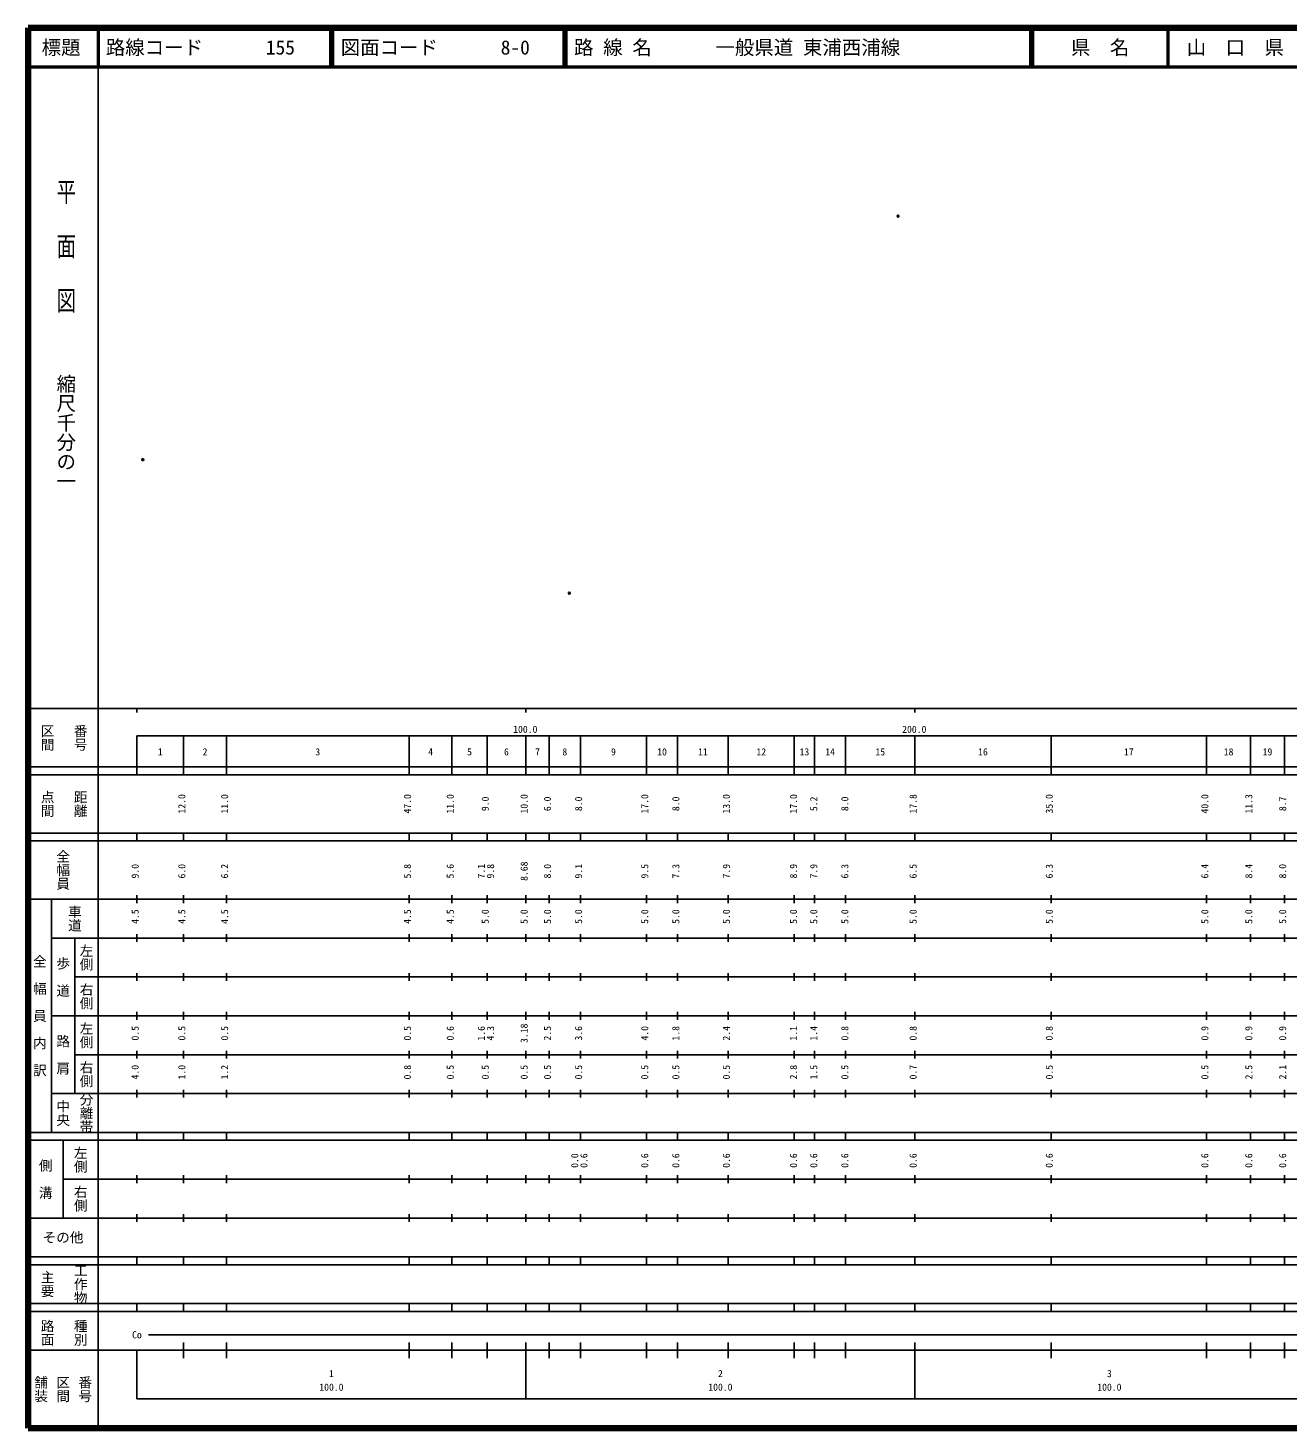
# Model space of a CAD drawing. Units: millimetres on the paper. Extents: x 40 to 680, y 20 to 380.
# Drawn here: x 40 to 363.9, y 20 to 380 of the extents above; entities that cross this region are included whole.
import ezdxf
from ezdxf.enums import TextEntityAlignment as Align

# ---------------------------------------------------------------- set-up
doc = ezdxf.new("R2010")
doc.units = ezdxf.units.MM
doc.header["$PDMODE"] = 32
doc.header["$PDSIZE"] = 0.5
doc.layers.add('M-OTRS', color=6, linetype='Continuous')
doc.layers.add('M-TTL-TXT', color=7, linetype='Continuous')
for name, color, linetype, lineweight in [('M-TTL', 2, 'Continuous', 140), ('M-TTL-BAND', 7, 'Continuous', 25), ('M-TTL-LINE', 7, 'Continuous', 50)]:
    doc.layers.add(name, color=color, linetype=linetype, lineweight=lineweight)
doc.styles.add('@ＭＳ ゴシック', font='')
doc.styles.add('ＭＳ ゴシック', font='')
doc.styles.get('@ＭＳ ゴシック').set_extended_font_data('@MS Gothic')
doc.styles.get('ＭＳ ゴシック').set_extended_font_data('MS Gothic')

msp = doc.modelspace()

# ---------------------------------------------------------------- linework, layer by layer
at = {"layer": 'M-OTRS'}
for p in [(263.665, 331.583), (69.514, 269.003), (179.163, 234.655)]:
    msp.add_point(p, dxfattribs=at)
at = {"layer": 'M-TTL'}
for p, q in [((40, 380), (40, 20)), ((680, 380), (40, 380)), ((40, 20), (680, 20))]:
    msp.add_line(p, q, dxfattribs=at)
at = {"layer": 'M-TTL-BAND'}
for p, q in [((58, 370), (58, 20)), ((40, 205), (579, 205)), ((68, 205), (68, 204)), ((168, 205), (168, 204)), ((268, 205), (268, 204)), ((68, 198), (579, 198)), ((68, 198), (68, 188)), ((80, 188), (80, 198)), ((91, 188), (91, 198)), ((138, 188), (138, 198)), ((149, 188), (149, 198)), ((158, 188), (158, 198)), ((168, 188), (168, 198)), ((174, 188), (174, 198)), ((182, 188), (182, 198)), ((199, 188), (199, 198)), ((207, 188), (207, 198)), ((220, 188), (220, 198)), ((237, 188), (237, 198)), ((242.2, 188), (242.2, 198)), ((250.2, 188), (250.2, 198)), ((268, 188), (268, 198)), ((303, 188), (303, 198)), ((343, 188), (343, 198)), ((354.3, 188), (354.3, 198)), ((363, 188), (363, 198)), ((40, 190), (579, 190)), ((40, 188), (579, 188)), ((40, 173), (579, 173)), ((68, 171), (68, 173)), ((80, 171), (80, 173)), ((91, 171), (91, 173)), ((138, 171), (138, 173)), ((149, 171), (149, 173)), ((158, 171), (158, 173)), ((168, 171), (168, 173)), ((174, 171), (174, 173)), ((182, 171), (182, 173)), ((199, 171), (199, 173)), ((207, 171), (207, 173)), ((220, 171), (220, 173)), ((237, 171), (237, 173)), ((242.2, 171), (242.2, 173)), ((250.2, 171), (250.2, 173)), ((268, 171), (268, 173)), ((303, 171), (303, 173)), ((343, 171), (343, 173)), ((354.3, 171), (354.3, 173)), ((363, 171), (363, 173)), ((40, 171), (579, 171)), ((40, 156), (579, 156)), ((46, 96), (46, 156)), ((68, 155), (68, 157)), ((80, 155), (80, 157)), ((91, 155), (91, 157)), ((138, 155), (138, 157)), ((149, 155), (149, 157)), ((158, 155), (158, 157)), ((168, 155), (168, 157)), ((174, 155), (174, 157)), ((182, 155), (182, 157)), ((199, 155), (199, 157)), ((207, 155), (207, 157)), ((220, 155), (220, 157)), ((237, 155), (237, 157)), ((242.2, 155), (242.2, 157)), ((250.2, 155), (250.2, 157)), ((268, 155), (268, 157)), ((303, 155), (303, 157)), ((343, 155), (343, 157)), ((354.3, 155), (354.3, 157)), ((363, 155), (363, 157)), ((46, 146), (579, 146)), ((52, 146), (52, 106)), ((68, 145), (68, 147)), ((80, 145), (80, 147)), ((91, 145), (91, 147)), ((138, 145), (138, 147)), ((149, 145), (149, 147)), ((158, 145), (158, 147)), ((168, 145), (168, 147)), ((174, 145), (174, 147)), ((182, 145), (182, 147)), ((199, 145), (199, 147)), ((207, 145), (207, 147)), ((220, 145), (220, 147)), ((237, 145), (237, 147)), ((242.2, 145), (242.2, 147)), ((250.2, 145), (250.2, 147)), ((268, 145), (268, 147)), ((303, 145), (303, 147)), ((343, 145), (343, 147)), ((354.3, 145), (354.3, 147)), ((363, 145), (363, 147)), ((68, 135), (68, 137)), ((80, 135), (80, 137)), ((91, 135), (91, 137)), ((138, 135), (138, 137)), ((149, 135), (149, 137)), ((158, 135), (158, 137)), ((168, 135), (168, 137)), ((174, 135), (174, 137)), ((182, 135), (182, 137)), ((199, 135), (199, 137)), ((207, 135), (207, 137)), ((220, 135), (220, 137)), ((237, 135), (237, 137)), ((242.2, 135), (242.2, 137)), ((250.2, 135), (250.2, 137)), ((268, 135), (268, 137)), ((303, 135), (303, 137)), ((343, 135), (343, 137)), ((354.3, 135), (354.3, 137)), ((363, 135), (363, 137)), ((52, 136), (579, 136)), ((46, 126), (579, 126)), ((68, 125), (68, 127)), ((80, 125), (80, 127)), ((91, 125), (91, 127)), ((138, 125), (138, 127)), ((149, 125), (149, 127)), ((158, 125), (158, 127)), ((168, 125), (168, 127)), ((174, 125), (174, 127)), ((182, 125), (182, 127)), ((199, 125), (199, 127)), ((207, 125), (207, 127)), ((220, 125), (220, 127)), ((237, 125), (237, 127)), ((242.2, 125), (242.2, 127)), ((250.2, 125), (250.2, 127)), ((268, 125), (268, 127)), ((303, 125), (303, 127)), ((343, 125), (343, 127)), ((354.3, 125), (354.3, 127)), ((363, 125), (363, 127)), ((52, 116), (579, 116)), ((68, 115), (68, 117)), ((80, 115), (80, 117)), ((91, 115), (91, 117)), ((138, 115), (138, 117)), ((149, 115), (149, 117)), ((158, 115), (158, 117)), ((168, 115), (168, 117)), ((174, 115), (174, 117)), ((182, 115), (182, 117)), ((199, 115), (199, 117)), ((207, 115), (207, 117)), ((220, 115), (220, 117)), ((237, 115), (237, 117)), ((242.2, 115), (242.2, 117)), ((250.2, 115), (250.2, 117)), ((268, 115), (268, 117)), ((303, 115), (303, 117)), ((343, 115), (343, 117)), ((354.3, 115), (354.3, 117)), ((363, 115), (363, 117)), ((46, 106), (579, 106)), ((68, 105), (68, 107)), ((80, 105), (80, 107)), ((91, 105), (91, 107)), ((138, 105), (138, 107)), ((149, 105), (149, 107)), ((158, 105), (158, 107)), ((168, 105), (168, 107)), ((174, 105), (174, 107)), ((182, 105), (182, 107)), ((199, 105), (199, 107)), ((207, 105), (207, 107)), ((220, 105), (220, 107)), ((237, 105), (237, 107)), ((242.2, 105), (242.2, 107)), ((250.2, 105), (250.2, 107)), ((268, 105), (268, 107)), ((303, 105), (303, 107)), ((343, 105), (343, 107)), ((354.3, 105), (354.3, 107)), ((363, 105), (363, 107)), ((40, 96), (579, 96)), ((40, 94), (579, 94)), ((49, 94), (49, 74)), ((68, 94), (68, 96)), ((80, 94), (80, 96)), ((91, 94), (91, 96)), ((138, 94), (138, 96)), ((149, 94), (149, 96)), ((158, 94), (158, 96)), ((168, 94), (168, 96)), ((174, 94), (174, 96)), ((182, 94), (182, 96)), ((199, 94), (199, 96)), ((207, 94), (207, 96)), ((220, 94), (220, 96)), ((237, 94), (237, 96)), ((242.2, 94), (242.2, 96)), ((250.2, 94), (250.2, 96)), ((268, 94), (268, 96)), ((303, 94), (303, 96)), ((343, 94), (343, 96)), ((354.3, 94), (354.3, 96)), ((363, 94), (363, 96)), ((49, 84), (579, 84)), ((68, 83), (68, 85)), ((80, 83), (80, 85)), ((91, 83), (91, 85)), ((138, 83), (138, 85)), ((149, 83), (149, 85)), ((158, 83), (158, 85)), ((168, 83), (168, 85)), ((174, 83), (174, 85)), ((182, 83), (182, 85)), ((199, 83), (199, 85)), ((207, 83), (207, 85)), ((220, 83), (220, 85)), ((237, 83), (237, 85)), ((242.2, 83), (242.2, 85)), ((250.2, 83), (250.2, 85)), ((268, 83), (268, 85)), ((303, 83), (303, 85)), ((343, 83), (343, 85)), ((354.3, 83), (354.3, 85)), ((363, 83), (363, 85)), ((40, 74), (579, 74)), ((68, 73), (68, 75)), ((80, 73), (80, 75)), ((91, 73), (91, 75)), ((138, 73), (138, 75)), ((149, 73), (149, 75)), ((158, 73), (158, 75)), ((168, 73), (168, 75)), ((174, 73), (174, 75)), ((182, 73), (182, 75)), ((199, 73), (199, 75)), ((207, 73), (207, 75)), ((220, 73), (220, 75)), ((237, 73), (237, 75)), ((242.2, 73), (242.2, 75)), ((250.2, 73), (250.2, 75)), ((268, 73), (268, 75)), ((303, 73), (303, 75)), ((343, 73), (343, 75)), ((354.3, 73), (354.3, 75)), ((363, 73), (363, 75)), ((40, 64), (579, 64)), ((40, 62), (579, 62)), ((68, 62), (68, 64)), ((80, 62), (80, 64)), ((91, 62), (91, 64)), ((138, 62), (138, 64)), ((149, 62), (149, 64)), ((158, 62), (158, 64)), ((168, 62), (168, 64)), ((174, 62), (174, 64)), ((182, 62), (182, 64)), ((199, 62), (199, 64)), ((207, 62), (207, 64)), ((220, 62), (220, 64)), ((237, 62), (237, 64)), ((242.2, 62), (242.2, 64)), ((250.2, 62), (250.2, 64)), ((268, 62), (268, 64)), ((303, 62), (303, 64)), ((343, 62), (343, 64)), ((354.3, 62), (354.3, 64)), ((363, 62), (363, 64)), ((40, 52), (579, 52)), ((68, 50), (68, 52)), ((80, 50), (80, 52)), ((91, 50), (91, 52)), ((138, 50), (138, 52)), ((149, 50), (149, 52)), ((158, 50), (158, 52)), ((168, 50), (168, 52)), ((174, 50), (174, 52)), ((182, 50), (182, 52)), ((199, 50), (199, 52)), ((207, 50), (207, 52)), ((220, 50), (220, 52)), ((237, 50), (237, 52)), ((242.2, 50), (242.2, 52)), ((250.2, 50), (250.2, 52)), ((268, 50), (268, 52)), ((303, 50), (303, 52)), ((343, 50), (343, 52)), ((354.3, 50), (354.3, 52)), ((363, 50), (363, 52)), ((40, 50), (579, 50)), ((71, 44), (565, 44)), ((40, 40), (579, 40)), ((68, 40), (68, 27.5)), ((80, 38), (80, 42)), ((91, 38), (91, 42)), ((138, 38), (138, 42)), ((149, 38), (149, 42)), ((158, 38), (158, 42)), ((168, 27.5), (168, 42)), ((174, 38), (174, 42)), ((182, 38), (182, 42)), ((199, 38), (199, 42)), ((207, 38), (207, 42)), ((220, 38), (220, 42)), ((237, 38), (237, 42)), ((242.2, 38), (242.2, 42)), ((250.2, 38), (250.2, 42)), ((268, 27.5), (268, 42)), ((303, 38), (303, 42)), ((343, 38), (343, 42)), ((354.3, 38), (354.3, 42)), ((363, 38), (363, 42)), ((68, 27.5), (579, 27.5))]:
    msp.add_line(p, q, dxfattribs=at)
at = {"layer": 'M-TTL-LINE'}
for p, q in [((58, 380), (58, 370)), ((117.75, 380), (117.75, 370)), ((118.25, 380), (118.25, 370)), ((177.75, 380), (177.75, 370)), ((178.25, 380), (178.25, 370)), ((297.75, 380), (297.75, 370)), ((298.25, 380), (298.25, 370)), ((333, 380), (333, 370)), ((40, 370), (680, 370))]:
    msp.add_line(p, q, dxfattribs=at)

# ---------------------------------------------------------------- texts
at = {"layer": 'M-TTL-BAND', "style": '@ＭＳ ゴシック', "width": 1.4}
msp.add_text('平  面  図', height=3.666, rotation=270, dxfattribs=at).set_placement((49.777, 306.475), align=Align.MIDDLE_RIGHT)
at = {"layer": 'M-TTL-BAND', "style": '@ＭＳ ゴシック'}
msp.add_text('縮尺千分の一', height=3.666, rotation=270, dxfattribs=at).set_placement((49.777, 261.03), align=Align.MIDDLE_RIGHT)
for s, p in [('区間', (45, 197.5)), ('番号', (53.5, 197.5)), ('点間', (45, 180.5)), ('距離', (53.5, 180.5)), ('全幅員', (49, 163.5)), ('車道', (52, 151)), ('左側', (55, 141)), ('全\u3000幅\u3000員\u3000内\u3000訳', (43, 126)), ('歩\u3000道', (49, 136)), ('右側', (55, 131)), ('左側', (55, 121)), ('路\u3000肩', (49, 116)), ('右側', (55, 111)), ('分離帯', (55, 101)), ('中央', (49, 101)), ('左側', (53.5, 89)), ('側\u3000溝', (44.5, 84)), ('右側', (53.5, 79)), ('工作物', (53.5, 57)), ('主要', (45, 57)), ('路面', (45, 44.5)), ('種別', (53.5, 44.5)), ('舗装', (43.333, 30)), ('区間', (49, 30)), ('番号', (54.667, 30))]:
    msp.add_text(s, height=2.566, rotation=270, dxfattribs=at).set_placement(p, align=Align.MIDDLE_CENTER)
at = {"layer": 'M-TTL-BAND', "style": 'ＭＳ ゴシック'}
for s, p in [('100.0', (167.844, 198.195)), ('200.0', (267.844, 198.195)), ('1', (74, 192.405)), ('2', (85.5, 192.405)), ('3', (114.5, 192.405)), ('4', (143.5, 192.405)), ('5', (153.5, 192.405)), ('6', (163, 192.405)), ('7', (171, 192.405)), ('8', (178, 192.405)), ('9', (190.5, 192.405)), ('10', (203, 192.405)), ('11', (213.5, 192.405)), ('12', (228.5, 192.405)), ('13', (239.6, 192.405)), ('14', (246.2, 192.405)), ('15', (259.1, 192.405)), ('16', (285.5, 192.405)), ('17', (323, 192.405)), ('18', (348.65, 192.405)), ('19', (358.65, 192.405)), ('Co', (68, 42.5)), ('1', (118, 32.523)), ('2', (218, 32.523)), ('3', (318, 32.523)), ('100.0', (118, 29.033)), ('100.0', (218, 29.033)), ('100.0', (318, 29.033))]:
    msp.add_text(s, height=1.833, dxfattribs=at).set_placement(p, align=Align.BOTTOM_CENTER)
for s, p in [('12.0', (81, 180.5)), ('11.0', (92, 180.5)), ('47.0', (139, 180.5)), ('11.0', (150, 180.5)), ('9.0', (159, 180.5)), ('10.0', (169, 180.5)), ('6.0', (175, 180.5)), ('8.0', (183, 180.5)), ('17.0', (200, 180.5)), ('8.0', (208, 180.5)), ('13.0', (221, 180.5)), ('17.0', (238.25, 180.5)), ('5.2', (243.45, 180.5)), ('8.0', (251.45, 180.5)), ('17.8', (269, 180.5)), ('35.0', (304, 180.5)), ('40.0', (344, 180.5)), ('11.3', (355.3, 180.5)), ('8.7', (364, 180.5)), ('9.0', (69, 163.174)), ('6.0', (81, 163.174)), ('6.2', (92, 163.174)), ('5.8', (139, 163.174)), ('5.6', (150, 163.174)), ('7.1', (158, 163.174)), ('9.8', (160.37, 163.174)), ('8.68', (169, 163.174)), ('8.0', (175, 163.174)), ('9.1', (183, 163.174)), ('9.5', (200, 163.174)), ('7.3', (208, 163.174)), ('7.9', (221, 163.174)), ('8.9', (238.25, 163.174)), ('7.9', (243.45, 163.174)), ('6.3', (251.45, 163.174)), ('6.5', (269, 163.174)), ('6.3', (304, 163.174)), ('6.4', (344, 163.174)), ('8.4', (355.3, 163.174)), ('8.0', (364, 163.174)), ('4.5', (69, 151.5)), ('4.5', (81, 151.5)), ('4.5', (92, 151.5)), ('4.5', (139, 151.5)), ('4.5', (150, 151.5)), ('5.0', (159, 151.5)), ('5.0', (169, 151.5)), ('5.0', (175, 151.5)), ('5.0', (183, 151.5)), ('5.0', (200, 151.5)), ('5.0', (208, 151.5)), ('5.0', (221, 151.5)), ('5.0', (238.25, 151.5)), ('5.0', (243.45, 151.5)), ('5.0', (251.45, 151.5)), ('5.0', (269, 151.5)), ('5.0', (304, 151.5)), ('5.0', (344, 151.5)), ('5.0', (355.3, 151.5)), ('5.0', (364, 151.5)), ('0.5', (69, 121.5)), ('0.5', (81, 121.5)), ('0.5', (92, 121.5)), ('0.5', (139, 121.5)), ('0.6', (150, 121.5)), ('1.6', (158, 121.5)), ('4.3', (160.37, 121.5)), ('3.18', (169, 121.5)), ('2.5', (175, 121.5)), ('3.6', (183, 121.5)), ('4.0', (200, 121.5)), ('1.8', (208, 121.5)), ('2.4', (221, 121.5)), ('1.1', (238.25, 121.5)), ('1.4', (243.45, 121.5)), ('0.8', (251.45, 121.5)), ('0.8', (269, 121.5)), ('0.8', (304, 121.5)), ('0.9', (344, 121.5)), ('0.9', (355.3, 121.5)), ('0.9', (364, 121.5)), ('4.0', (69, 111.5)), ('1.0', (81, 111.5)), ('1.2', (92, 111.5)), ('0.8', (139, 111.5)), ('0.5', (150, 111.5)), ('0.5', (159, 111.5)), ('0.5', (169, 111.5)), ('0.5', (175, 111.5)), ('0.5', (183, 111.5)), ('0.5', (200, 111.5)), ('0.5', (208, 111.5)), ('0.5', (221, 111.5)), ('2.8', (238.25, 111.5)), ('1.5', (243.45, 111.5)), ('0.5', (251.45, 111.5)), ('0.7', (269, 111.5)), ('0.5', (304, 111.5)), ('0.5', (344, 111.5)), ('2.5', (355.3, 111.5)), ('2.1', (364, 111.5)), ('0.0', (182, 88.764)), ('0.6', (184.37, 88.764)), ('0.6', (200, 88.764)), ('0.6', (208, 88.764)), ('0.6', (221, 88.764)), ('0.6', (238.25, 88.764)), ('0.6', (243.45, 88.764)), ('0.6', (251.45, 88.764)), ('0.6', (269, 88.764)), ('0.6', (304, 88.764)), ('0.6', (344, 88.764)), ('0.6', (355.3, 88.764)), ('0.6', (364, 88.764))]:
    msp.add_text(s, height=1.833, rotation=90, dxfattribs=at).set_placement(p, align=Align.BOTTOM_CENTER)
msp.add_text('その他', height=2.566, dxfattribs=at).set_placement((49, 69), align=Align.MIDDLE_CENTER)
at = {"layer": 'M-TTL-TXT', "style": 'ＭＳ ゴシック'}
for s, p in [('標題', (48.5, 375)), ('県\u3000名', (315.625, 375)), ('山\u3000口\u3000県', (350.375, 375))]:
    msp.add_text(s, height=3.666, dxfattribs=at).set_placement(p, align=Align.MIDDLE_CENTER)
for s, p in [('路線コード', (60, 375)), ('155', (101.142, 375)), ('図面コード', (120.38, 375)), ('8-0', (161.521, 375)), ('路 線 名', (180.38, 375)), ('一般県道 東浦西浦線', (216.734, 375))]:
    msp.add_text(s, height=3.666, dxfattribs=at).set_placement(p, align=Align.MIDDLE_LEFT)

doc.saveas('drawing.dxf')
